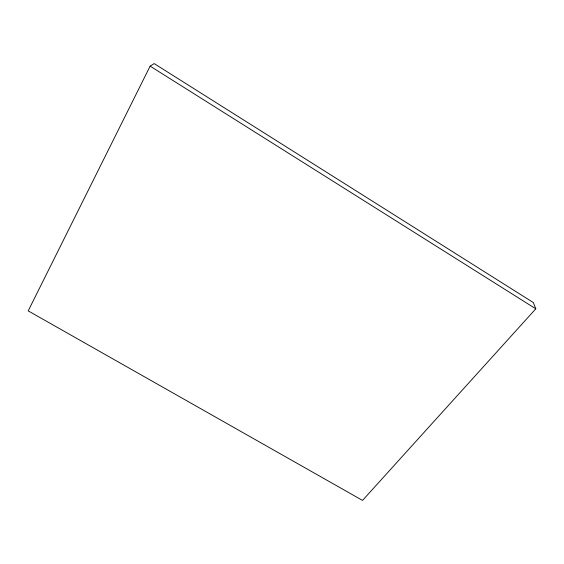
<?xml version="1.0" encoding="UTF-8"?>
<svg xmlns="http://www.w3.org/2000/svg" width="564" height="564" viewBox="0 0 564 564"><rect width="100%" height="100%" fill="white"/><g stroke="black" fill="none" stroke-linecap="round" stroke-linejoin="round"><path stroke-width="0.85" d="M150.13 66.129L28.2 310.877L362.532 500.416L535.8 308.811L533.354 302.579L154.155 63.584L150.13 66.129L535.8 308.811"/></g></svg>
